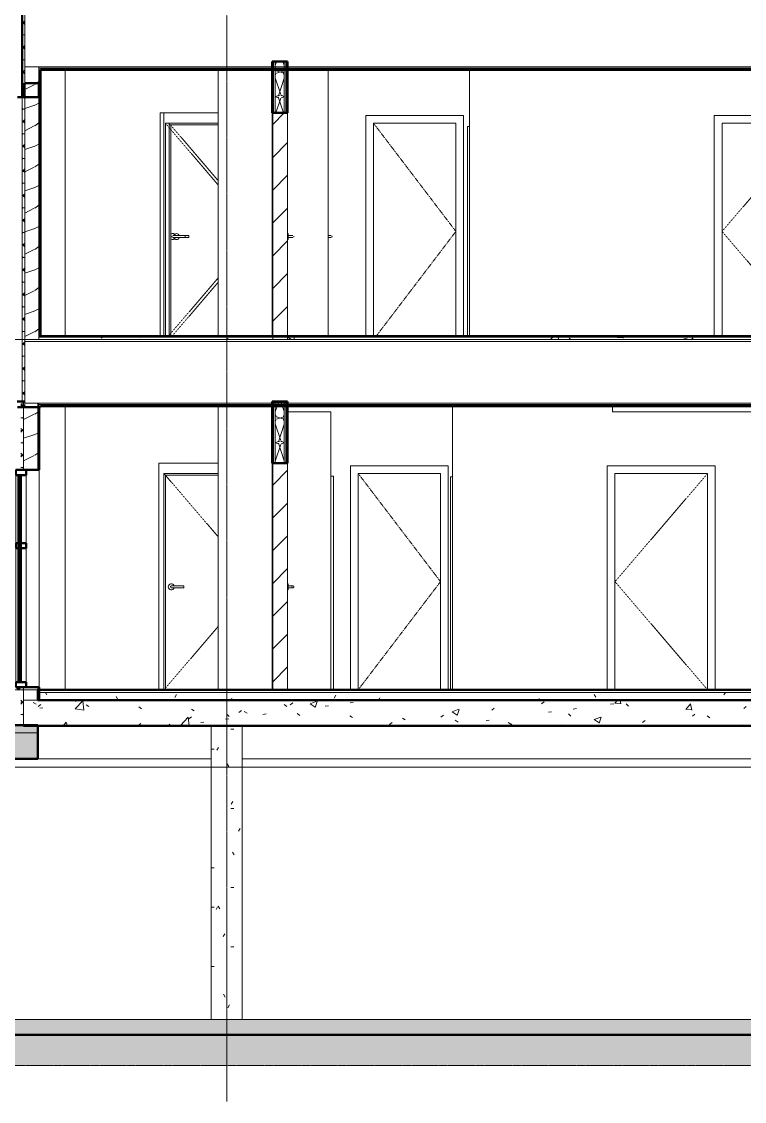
# Model space of a CAD drawing. Header units: inches. Extents: x -4169 to 1217, y -214 to 588.
# Drawn here: x 287.4 to 568.3, y -159.8 to 259.5 of the extents above; entities that cross this region are included whole.
import ezdxf

# ---------------------------------------------------------------- set-up
doc = ezdxf.new("R2010")
doc.units = ezdxf.units.IN
doc.header["$MEASUREMENT"] = 0
for name, pattern in [('Aligning Line 1_8_', [0.25, 0.125, -0.125]), ('Dash 1_16_', [0.125, 0.0625, -0.0625]), ('Grid Line 1_2_', [0.875, 0.5, -0.125, 0.125, -0.125])]:
    doc.linetypes.add(name, pattern=pattern)
for name, color, linetype, lineweight in [('0-5', 10, 'Continuous', 13), ('0-6', 90, 'Continuous', 5), ('A-DOOR-1', 7, 'Dash 1_16_', 9), ('A-DOOR-2', 7, 'Continuous', 9), ('A-DOOR-3', 31, 'Continuous', 9), ('A-DOOR-FRAM-1', 7, 'Continuous', 9), ('A-DOOR-FRAM-2', 50, 'Continuous', 20), ('A-FLOR', 192, 'Continuous', 13), ('A-FLOR-3', 192, 'Continuous', 50), ('A-FLOR-LEVL-1', 51, 'Grid Line 1_2_', 9), ('A-FLOR-MCUT', 51, 'Continuous', 13), ('A-FLOR-PATT-1', 8, 'Continuous', 9), ('A-GLAZ', 151, 'Continuous', 13), ('A-GLAZ-2', 151, 'Continuous', 50), ('A-GLAZ-CWMG', 51, 'Continuous', 9), ('A-GLAZ-CWMG-1', 51, 'Continuous', 50), ('A-WALL', 113, 'Continuous', 13), ('A-WALL-1', 10, 'Continuous', 13), ('A-WALL-2', 113, 'Continuous', 50), ('A-WALL-PATT-1', 53, 'Continuous', 9), ('A-WALL-PATT-2', 7, 'Continuous', 9), ('A-WALL-PATT-3', 111, 'Continuous', 9), ('C-BLDG-PADS-1', 55, 'Continuous', 9), ('C-BLDG-PADS-2', 10, 'Continuous', 13), ('C-TOPO', 7, 'Continuous', 9), ('C-TOPO-1', 250, 'Continuous', 50), ('G-ANNO-SYMB', 111, 'Aligning Line 1_8_', 9), ('G-ANNO-SYMB-2', 147, 'Aligning Line 1_8_', 9), ('I-WALL-1', 10, 'Continuous', 13), ('I-WALL-2', 250, 'Continuous', 50), ('S-COLS', 52, 'Continuous', 9), ('S-GRID-1', 1, 'Grid Line 1_2_', 9)]:
    doc.layers.add(name, color=color, linetype=linetype, lineweight=lineweight)
pattern_1 = [(161.57, (0.48, 0.48), (-3.83995378, -1.544e-05), [0, -27.322, 3.034, 0]), (18.43, (-0.48, 0.48), (-3.83995378, 1.544e-05), [0, -27.322, 3.034, 0]), (108.43, (0.48, 0.48), (1.919622, -9.6005246), [9.106, -21.25]), (71.57, (-0.48, 0.48), (1.919622, 9.6005246), [9.106, -21.25])]
pattern_2 = [(0, (0, 0), (30.72, 7.68), [1.267, -21.773, 1.267, -21.773, -122.88]), (0, (0, 0), (30.72, 7.68), [-46.08, 1.267, -44.813, 1.267, -21.773, -53.76]), (0, (0, 0), (30.72, 7.68), [-115.2, 1.267, -14.093, 1.267, -37.133]), (120, (11.52, 3.84), (-22.011075, 22.7643), [1.267, -21.773, 1.267, -21.773, -122.88]), (120, (11.52, 3.84), (-22.011075, 22.7643), [-46.08, 1.267, -44.813, 1.267, -21.773, -53.76]), (120, (11.52, 3.84), (-22.011075, 22.7643), [-115.2, 1.267, -14.093, 1.267, -37.133]), (240, (15.36, 19.2), (-8.708925, -30.4443), [1.267, -21.773, 1.267, -21.773, -122.88]), (240, (15.36, 19.2), (-8.708925, -30.4443), [-46.08, 1.267, -44.813, 1.267, -21.773, -53.76]), (240, (15.36, 19.2), (-8.708925, -30.4443), [-115.2, 1.267, -14.093, 1.267, -37.133])]
pattern_3 = [(45, (0, 0), (-6.36396, 6.36396), [])]
pattern_4 = [(0, (-3114.207, 0), (30.72, 7.68), [1.267, -21.773, 1.267, -21.773, -122.88]), (0, (-3114.207, 0), (30.72, 7.68), [-46.08, 1.267, -44.813, 1.267, -21.773, -53.76]), (0, (-3114.207, 0), (30.72, 7.68), [-115.2, 1.267, -14.093, 1.267, -37.133]), (120, (-3102.687, 3.84), (-22.011075, 22.7643), [1.267, -21.773, 1.267, -21.773, -122.88]), (120, (-3102.687, 3.84), (-22.011075, 22.7643), [-46.08, 1.267, -44.813, 1.267, -21.773, -53.76]), (120, (-3102.687, 3.84), (-22.011075, 22.7643), [-115.2, 1.267, -14.093, 1.267, -37.133]), (240, (-3098.847, 19.2), (-8.708925, -30.4443), [1.267, -21.773, 1.267, -21.773, -122.88]), (240, (-3098.847, 19.2), (-8.708925, -30.4443), [-46.08, 1.267, -44.813, 1.267, -21.773, -53.76]), (240, (-3098.847, 19.2), (-8.708925, -30.4443), [-115.2, 1.267, -14.093, 1.267, -37.133])]
pattern_5 = [(50, (-3114.207, 0), (27.5427, -2.40992), [2.88, -31.68]), (355, (-3114.207, 0), (-5.32784, 28.88427), [2.304, -25.344]), (100.451, (-3111.912, -0.2), (22.21532, 26.47393), [2.448, -26.924]), (46.184, (-3114.207, 7.68), (40.98187, -6.35642), [4.32, -47.52]), (96.636, (-3110.792, 7.15), (35.89075, 37.4062), [3.671, -40.386]), (351.184, (-3114.207, 7.68), (35.89097, 37.4062), [3.456, -38.016]), (21, (-3110.367, 5.76), (22.92104, -15.46073), [2.88, -31.68]), (326, (-3110.367, 5.76), (9.34353, 27.84574), [2.304, -25.344]), (71.451, (-3108.457, 4.472), (32.26477, 12.38442), [2.448, -26.924]), (37.5, (-3114.207, 0), (0.466855, 12.782707), [1.267, -23.77, 1.267, -24.461, -25.44]), (37.5, (-3114.207, 0), (0.466855, 12.782707), [-50.765, 1.267, -24.173]), (7.5, (-3114.207, 0), (10.10159, 15.14509), [1.267, -13.402, 1.267, -23.194, -9.696]), (7.5, (-3114.207, 0), (10.10159, 15.14509), [-39.13, 1.267, -8.429]), (327.5, (-3122.77, 0), (20.49916, -0.86578), [1.267, -8.333, 1.267, -28.685, -39.744]), (327.5, (-3122.77, 0), (20.49916, -0.86578), [-39.552, 1.267, -38.477]), (317.5, (-3126.61, 0), (22.39478, 3.84429), [1.267, -11.213, 1.267, -18.624, -28.224]), (317.5, (-3126.61, 0), (22.39478, 3.84429), [-32.371, 1.267, -26.957])]
pattern_6 = [(0, (-3114.207, 0), (0, 4.798), []), (315, (-3114.207, 0), (4.7984266, 0), [6.786, -6.786]), (45, (-3114.207, 0), (4.7984266, 0), [6.786, -6.786])]
pattern_7 = [(216.87, (-3107.81, 15.994), (47.980943, 31.9870857), [7.997, -71.971]), (206.565, (-3098.213, 11.196), (-15.993714, -15.994133), [17.881, -17.881]), (198.435, (-3098.213, 3.199), (-31.9867405, -15.99388), [10.115, -40.461])]

# ---------------------------------------------------------------- blocks, each defined once
blk = doc.blocks.new('CTR - 2nd Phase_rvt-2-BUILDING ELEVATION - COURTYARD - LOOKING WEST')
at = {"layer": 'A-FLOR-LEVL-1'}
for p, q in [((1814.21, 136), (4168.71, 136)), ((1814.21, 0), (4168.71, 0)), ((1814.21, -30), (4168.71, -30)), ((1814.21, -128), (4168.71, -128))]:
    blk.add_line(p, q, dxfattribs=at)
blk = doc.blocks.new('Single-Flush - 32_ x 84_-1372863-BUILDING ELEVATION - COURTYARD - LOOKING WEST')
at = {"layer": 'A-DOOR-1'}
for p in [(3532.4, 84), (3532.4, 0)]:
    blk.add_line(p, (3564.4, 42), dxfattribs=at)
at = {"layer": 'A-DOOR-FRAM-1'}
for p, q in [((3529.4, 87), (3529.4, 0)), ((3567.4, 87), (3529.4, 87)), ((3532.4, 0), (3532.4, 84)), ((3532.4, 84), (3564.4, 84)), ((3564.4, 84), (3564.4, 0)), ((3567.4, 0), (3567.4, 87))]:
    blk.add_line(p, q, dxfattribs=at)
blk = doc.blocks.new('FOLDING_SLIDING CLOSET - 48_ x 80_-1372832-BUILDING ELEVATION - COURTYARD - LOOKING WEST')
at = {"layer": 'A-DOOR-2'}
for p, q in [((3568.24, 82.75), (3568.99, 82.75)), ((3568.24, 0), (3568.24, 82.75))]:
    blk.add_line(p, q, dxfattribs=at)
blk = doc.blocks.new('Single-Flush - 30_ x 80_-1421383-BUILDING ELEVATION - COURTYARD - LOOKING WEST')
at = {"layer": 'A-DOOR-FRAM-1'}
for p, q in [((3521.77, 83), (3522.77, 83)), ((3522.77, 83), (3522.77, 0))]:
    blk.add_line(p, q, dxfattribs=at)
blk = doc.blocks.new('Single-Flush - 36_ x 84_-1372824-BUILDING ELEVATION - COURTYARD - LOOKING WEST')
at = {"layer": 'A-DOOR-1'}
for p in [(3709.8, 352), (3709.8, 268)]:
    blk.add_line(p, (3673.8, 310), dxfattribs=at)
at = {"layer": 'A-DOOR-FRAM-1'}
for p, q in [((3670.8, 355), (3670.8, 268)), ((3712.8, 355), (3670.8, 355)), ((3712.8, 268), (3712.8, 355)), ((3673.8, 268), (3673.8, 352)), ((3673.8, 352), (3709.8, 352)), ((3709.8, 352), (3709.8, 268))]:
    blk.add_line(p, q, dxfattribs=at)
blk = doc.blocks.new('Door-Passage-Single-Flush - 36_ x 80_-1699788-BUILDING ELEVATION - COURTYARD - LOOKING WEST')
at = {"layer": 'A-DOOR-2'}
for p, q in [((3521.24, 308.39), (3520.75, 308.39)), ((3520.75, 307.61), (3521.24, 307.61))]:
    blk.add_line(p, q, dxfattribs=at)
at = {"layer": 'A-DOOR-2', "flags": 128}
for points in [[(3521.84, 308.39), (3521.83, 308.39), (3521.83, 308.39), (3521.83, 308.39), (3521.83, 308.39), (3521.82, 308.39), (3521.82, 308.39), (3521.81, 308.39), (3521.81, 308.39), (3521.8, 308.39), (3521.79, 308.39), (3521.78, 308.39), (3521.77, 308.39), (3521.76, 308.39), (3521.75, 308.39), (3521.73, 308.39), (3521.72, 308.39), (3521.7, 308.39), (3521.69, 308.39), (3521.67, 308.39), (3521.66, 308.39), (3521.64, 308.39), (3521.62, 308.39), (3521.6, 308.39), (3521.58, 308.39), (3521.56, 308.39), (3521.54, 308.39), (3521.52, 308.39), (3521.5, 308.39), (3521.48, 308.39), (3521.46, 308.39), (3521.44, 308.39), (3521.41, 308.39), (3521.39, 308.39), (3521.37, 308.39), (3521.35, 308.39), (3521.32, 308.39), (3521.3, 308.39), (3521.27, 308.39), (3521.25, 308.39), (3521.24, 308.39)], [(3521.24, 307.61), (3521.27, 307.61), (3521.29, 307.61), (3521.32, 307.61), (3521.34, 307.61), (3521.36, 307.61), (3521.39, 307.61), (3521.41, 307.61), (3521.43, 307.61), (3521.45, 307.61), (3521.47, 307.61), (3521.5, 307.61), (3521.52, 307.61), (3521.54, 307.61), (3521.56, 307.61), (3521.58, 307.61), (3521.6, 307.61), (3521.62, 307.61), (3521.63, 307.61), (3521.65, 307.61), (3521.67, 307.61), (3521.68, 307.61), (3521.7, 307.61), (3521.71, 307.61), (3521.73, 307.61), (3521.74, 307.61), (3521.75, 307.61), (3521.77, 307.61), (3521.78, 307.61), (3521.79, 307.61), (3521.8, 307.61), (3521.8, 307.61), (3521.81, 307.61), (3521.82, 307.61), (3521.82, 307.61), (3521.83, 307.61), (3521.83, 307.61), (3521.83, 307.61), (3521.83, 307.61), (3521.84, 307.61)]]:
    blk.add_lwpolyline(points, dxfattribs=at)
at = {"layer": 'A-DOOR-2'}
for start, end in [(90, 97.2275), (262.7725, 270), (0, 30), (330, 0)]:
    blk.add_arc((3521.84, 308), 0.394, start, end, dxfattribs=at)
blk = doc.blocks.new('Single-Flush - 32_ x 84_-V56-BUILDING ELEVATION - COURTYARD - LOOKING WEST')
at = {"layer": 'A-DOOR-1'}
for p in [(3538.37, 220), (3539.42, 137.37)]:
    blk.add_line(p, (3570.37, 178), dxfattribs=at)
at = {"layer": 'A-DOOR-FRAM-1'}
for p, q in [((3535.37, 223), (3535.37, 137.37)), ((3573.37, 223), (3535.37, 223)), ((3573.37, 137.37), (3573.37, 223)), ((3538.37, 137.37), (3538.37, 220)), ((3538.37, 220), (3570.37, 220)), ((3570.37, 220), (3570.37, 137.37))]:
    blk.add_line(p, q, dxfattribs=at)
blk = doc.blocks.new('Single-Flush - 36_ x 84_-V57-BUILDING ELEVATION - COURTYARD - LOOKING WEST')
at = {"layer": 'A-DOOR-1'}
for p in [(3709.8, 220), (3708.62, 137.37)]:
    blk.add_line(p, (3673.8, 178), dxfattribs=at)
at = {"layer": 'A-DOOR-FRAM-1'}
for p, q in [((3670.8, 223), (3670.8, 137.37)), ((3712.8, 223), (3670.8, 223)), ((3712.8, 137.37), (3712.8, 223)), ((3673.8, 137.37), (3673.8, 220)), ((3673.8, 220), (3709.8, 220)), ((3709.8, 220), (3709.8, 137.37))]:
    blk.add_line(p, q, dxfattribs=at)
blk = doc.blocks.new('FOLDING_SLIDING CLOSET - 48_ x 80_-V58-BUILDING ELEVATION - COURTYARD - LOOKING WEST')
at = {"layer": 'A-DOOR-2'}
for p, q in [((3574.92, 218.75), (3575.67, 218.75)), ((3574.92, 137.37), (3574.92, 218.75))]:
    blk.add_line(p, q, dxfattribs=at)
blk = doc.blocks.new('CTR - 1st Phase - Unit Layouts_rvt-2-BUILDING ELEVATION - COURTYARD - LOOKING WEST')
at = {"layer": 'A-WALL-1'}
for p, q in [((3520.75, 376), (3504.92, 376)), ((3575.67, 376), (3520.75, 376)), ((3520.75, 268), (3520.75, 376)), ((3575.67, 268), (3575.67, 376)), ((3575.67, 376), (3580.42, 376)), ((3756.47, 376), (3580.42, 376)), ((3520.75, 137.37), (3520.75, 240.75)), ((3575.67, 137.37), (3575.67, 240.75)), ((3852.47, 149), (3852.47, 229.75)), ((3568.99, 0), (3568.99, 110.12)), ((3631.24, 110.12), (3631.24, 108)), ((3521.77, 108), (3504.92, 108)), ((3521.77, 0), (3521.77, 108)), ((3822.2, 108), (3631.24, 108))]:
    blk.add_line(p, q, dxfattribs=at)
at = {"layer": '0-5'}
for name, p in [('Single-Flush - 32_ x 84_-1372863-BUILDING ELEVATION - COURTYARD - LOOKING WEST', (5.97, 268)), ('Single-Flush - 36_ x 84_-1372824-BUILDING ELEVATION - COURTYARD - LOOKING WEST', (0, 0)), ('FOLDING_SLIDING CLOSET - 48_ x 80_-1372832-BUILDING ELEVATION - COURTYARD - LOOKING WEST', (6.68, 268)), ('Door-Passage-Single-Flush - 36_ x 80_-1699788-BUILDING ELEVATION - COURTYARD - LOOKING WEST', (0, 0)), ('Single-Flush - 32_ x 84_-V56-BUILDING ELEVATION - COURTYARD - LOOKING WEST', (0, 0)), ('Single-Flush - 36_ x 84_-V57-BUILDING ELEVATION - COURTYARD - LOOKING WEST', (0, 0)), ('FOLDING_SLIDING CLOSET - 48_ x 80_-V58-BUILDING ELEVATION - COURTYARD - LOOKING WEST', (0, 0)), ('Door-Passage-Single-Flush - 36_ x 80_-1699788-BUILDING ELEVATION - COURTYARD - LOOKING WEST', (0, -132)), ('Single-Flush - 32_ x 84_-1372863-BUILDING ELEVATION - COURTYARD - LOOKING WEST', (0, 0)), ('Single-Flush - 36_ x 84_-1372824-BUILDING ELEVATION - COURTYARD - LOOKING WEST', (-41.61, -268)), ('Single-Flush - 30_ x 80_-1421383-BUILDING ELEVATION - COURTYARD - LOOKING WEST', (0, 0)), ('FOLDING_SLIDING CLOSET - 48_ x 80_-1372832-BUILDING ELEVATION - COURTYARD - LOOKING WEST', (0, 0))]:
    blk.add_blockref(name, p, dxfattribs=at)
blk = doc.blocks.new('CTR  - Topography_rvt-2-BUILDING ELEVATION - COURTYARD - LOOKING WEST')
at = {"layer": 'C-BLDG-PADS-1'}
h = blk.add_hatch(dxfattribs=at)
h.set_pattern_fill('FP_44', color=256, style=0, pattern_type=2)
h.set_pattern_definition([(50, (0, 0), (27.5427, -2.40992), [2.88, -31.68]), (355, (0, 0), (-5.32784, 28.88427), [2.304, -25.344]), (100.451, (2.295, -0.2), (22.21532, 26.47393), [2.448, -26.924]), (46.184, (0, 7.68), (40.98187, -6.35642), [4.32, -47.52]), (96.636, (3.415, 7.15), (35.89075, 37.4062), [3.671, -40.386]), (351.184, (0, 7.68), (35.89097, 37.4062), [3.456, -38.016]), (21, (3.84, 5.76), (22.92104, -15.46073), [2.88, -31.68]), (326, (3.84, 5.76), (9.34353, 27.84574), [2.304, -25.344]), (71.451, (5.75, 4.472), (32.26477, 12.38442), [2.448, -26.924]), (37.5, (0, 0), (0.466855, 12.782707), [1.267, -23.77, 1.267, -24.461, -25.44]), (37.5, (0, 0), (0.466855, 12.782707), [-50.765, 1.267, -24.173]), (7.5, (0, 0), (10.10159, 15.14509), [1.267, -13.402, 1.267, -23.194, -9.696]), (7.5, (0, 0), (10.10159, 15.14509), [-39.13, 1.267, -8.429]), (327.5, (-8.563, 0), (20.49916, -0.86578), [1.267, -8.333, 1.267, -28.685, -39.744]), (327.5, (-8.563, 0), (20.49916, -0.86578), [-39.552, 1.267, -38.477]), (317.5, (-12.403, 0), (22.39478, 3.84429), [1.267, -11.213, 1.267, -18.624, -28.224]), (317.5, (-12.403, 0), (22.39478, 3.84429), [-32.371, 1.267, -26.957])])
h.paths.add_polyline_path([(2856.41, -134), (3824.32, -134), (3824.32, -128), (1938.32, -128), (1938.32, -134), (2721.34, -134)], flags=0)
at = {"layer": 'C-TOPO'}
h = blk.add_hatch(dxfattribs=at)
h.set_pattern_fill('FP_25', color=256, style=0, pattern_type=2)
h.set_pattern_definition([(0, (0, 0), (24, 24), [24, -24]), (0, (0, 9), (24, 24), [24, -24]), (0, (0, 18), (24, 24), [24, -24]), (90, (3, 21), (-24, 24), [24, -24]), (90, (12, 21), (-24, 24), [24, -24]), (90, (21, 21), (-24, 24), [24, -24])])
h.paths.add_polyline_path([(3812.32, -145.87), (3812.32, -134.01), (1938.32, -134.01), (1938.32, -145.87), (3801.89, -145.87)], flags=0)
at = {"layer": 'A-FLOR-LEVL-1'}
for p, q in [((1814.21, 0), (4168.71, 0)), ((1814.21, -128), (4168.71, -128))]:
    blk.add_line(p, q, dxfattribs=at)
at = {"layer": 'C-BLDG-PADS-2'}
for p, q in [((3824.32, -128), (1938.32, -128)), ((1938.32, -134), (3824.32, -134))]:
    blk.add_line(p, q, dxfattribs=at)
at = {"layer": 'C-TOPO'}
blk.add_line((2866.91, -134.01), (3812.32, -134.01), dxfattribs=at)
at = {"layer": 'C-TOPO-1'}
blk.add_line((3812.32, -134.01), (2866.91, -134.01), dxfattribs=at)
at = {"layer": 'G-ANNO-SYMB-2'}
blk.add_line((1910.93, 0), (4072.03, 0), dxfattribs=at)
blk = doc.blocks.new('HOLLOW METAL - UNIT DOOR-1759293-BUILDING ELEVATION - COURTYARD - LOOKING WEST')
at = {"layer": 'A-DOOR-1'}
for p, q in [((3456.92, 84), (3477.97, 59.44)), ((3477.97, 24.56), (3456.92, 0))]:
    blk.add_line(p, q, dxfattribs=at)
at = {"layer": 'A-DOOR-2'}
for p, q in [((3464.6, 40.39), (3460.47, 40.39)), ((3460.47, 39.61), (3464.6, 39.61)), ((3464.6, 40.39), (3464.6, 40)), ((3464.6, 40), (3464.6, 39.61))]:
    blk.add_line(p, q, dxfattribs=at)
at = {"layer": 'A-DOOR-2', "flags": 128}
for points in [[(3460.47, 40.39), (3460.44, 40.39), (3460.42, 40.39), (3460.4, 40.39), (3460.37, 40.39), (3460.35, 40.39), (3460.33, 40.39), (3460.3, 40.39), (3460.28, 40.39), (3460.26, 40.39), (3460.24, 40.39), (3460.22, 40.39), (3460.19, 40.39), (3460.17, 40.39), (3460.15, 40.39), (3460.13, 40.39), (3460.11, 40.39), (3460.1, 40.39), (3460.08, 40.39), (3460.06, 40.39), (3460.04, 40.39), (3460.03, 40.39), (3460.01, 40.39), (3460, 40.39), (3459.98, 40.39), (3459.97, 40.39), (3459.96, 40.39), (3459.95, 40.39), (3459.94, 40.39), (3459.93, 40.39), (3459.92, 40.39), (3459.91, 40.39), (3459.9, 40.39), (3459.9, 40.39), (3459.89, 40.39), (3459.89, 40.39), (3459.88, 40.39), (3459.88, 40.39), (3459.88, 40.39), (3459.88, 40.39)], [(3459.88, 39.61), (3459.88, 39.61), (3459.88, 39.61), (3459.88, 39.61), (3459.88, 39.61), (3459.89, 39.61), (3459.89, 39.61), (3459.9, 39.61), (3459.91, 39.61), (3459.91, 39.61), (3459.92, 39.61), (3459.93, 39.61), (3459.94, 39.61), (3459.95, 39.61), (3459.97, 39.61), (3459.98, 39.61), (3459.99, 39.61), (3460.01, 39.61), (3460.02, 39.61), (3460.04, 39.61), (3460.06, 39.61), (3460.07, 39.61), (3460.09, 39.61), (3460.11, 39.61), (3460.13, 39.61), (3460.15, 39.61), (3460.17, 39.61), (3460.19, 39.61), (3460.21, 39.61), (3460.23, 39.61), (3460.25, 39.61), (3460.28, 39.61), (3460.3, 39.61), (3460.32, 39.61), (3460.34, 39.61), (3460.37, 39.61), (3460.39, 39.61), (3460.41, 39.61), (3460.44, 39.61), (3460.46, 39.61), (3460.47, 39.61)]]:
    blk.add_lwpolyline(points, dxfattribs=at)
at = {"layer": 'A-DOOR-2'}
for centre, radius, start, end in [((3459.78, 40), 1.18, 19.6343, 180), ((3459.78, 40), 1.18, 180, 340.4367), ((3459.88, 40), 0.394, 150, 180), ((3459.88, 40), 0.394, 180, 210), ((3459.88, 40), 0.394, 90, 105), ((3459.88, 40), 0.394, 255, 270)]:
    blk.add_arc(centre, radius, start, end, dxfattribs=at)
at = {"layer": 'A-DOOR-FRAM-1'}
for p, q in [((3477.97, 88), (3454.92, 88)), ((3454.92, 88), (3454.92, 0)), ((3456.92, 84), (3477.97, 84)), ((3456.92, 0), (3456.92, 84)), ((3457.55, 83.38), (3477.97, 83.38)), ((3457.55, 0), (3457.55, 83.38))]:
    blk.add_line(p, q, dxfattribs=at)
blk = doc.blocks.new('HOLLOW METAL - UNIT DOOR-V62-BUILDING ELEVATION - COURTYARD - LOOKING WEST')
at = {"layer": 'A-DOOR-1'}
for p, q in [((3457.47, 220), (3477.97, 196.08)), ((3477.97, 159.92), (3458.65, 137.37))]:
    blk.add_line(p, q, dxfattribs=at)
at = {"layer": 'A-DOOR-2'}
for p, q in [((3465.15, 176.39), (3461.02, 176.39)), ((3465.15, 176.39), (3465.15, 176)), ((3461.02, 175.61), (3465.15, 175.61)), ((3465.15, 176), (3465.15, 175.61))]:
    blk.add_line(p, q, dxfattribs=at)
at = {"layer": 'A-DOOR-2', "flags": 128}
for points in [[(3461.02, 176.39), (3460.99, 176.39), (3460.97, 176.39), (3460.95, 176.39), (3460.92, 176.39), (3460.9, 176.39), (3460.88, 176.39), (3460.85, 176.39), (3460.83, 176.39), (3460.81, 176.39), (3460.79, 176.39), (3460.77, 176.39), (3460.74, 176.39), (3460.72, 176.39), (3460.7, 176.39), (3460.68, 176.39), (3460.66, 176.39), (3460.65, 176.39), (3460.63, 176.39), (3460.61, 176.39), (3460.59, 176.39), (3460.58, 176.39), (3460.56, 176.39), (3460.55, 176.39), (3460.53, 176.39), (3460.52, 176.39), (3460.51, 176.39), (3460.5, 176.39), (3460.49, 176.39), (3460.48, 176.39), (3460.47, 176.39), (3460.46, 176.39), (3460.45, 176.39), (3460.45, 176.39), (3460.44, 176.39), (3460.44, 176.39), (3460.43, 176.39), (3460.43, 176.39), (3460.43, 176.39), (3460.43, 176.39)], [(3460.43, 175.61), (3460.43, 175.61), (3460.43, 175.61), (3460.43, 175.61), (3460.43, 175.61), (3460.44, 175.61), (3460.44, 175.61), (3460.45, 175.61), (3460.46, 175.61), (3460.46, 175.61), (3460.47, 175.61), (3460.48, 175.61), (3460.49, 175.61), (3460.5, 175.61), (3460.52, 175.61), (3460.53, 175.61), (3460.54, 175.61), (3460.56, 175.61), (3460.57, 175.61), (3460.59, 175.61), (3460.61, 175.61), (3460.62, 175.61), (3460.64, 175.61), (3460.66, 175.61), (3460.68, 175.61), (3460.7, 175.61), (3460.72, 175.61), (3460.74, 175.61), (3460.76, 175.61), (3460.78, 175.61), (3460.8, 175.61), (3460.83, 175.61), (3460.85, 175.61), (3460.87, 175.61), (3460.89, 175.61), (3460.92, 175.61), (3460.94, 175.61), (3460.96, 175.61), (3460.99, 175.61), (3461.01, 175.61), (3461.02, 175.61)]]:
    blk.add_lwpolyline(points, dxfattribs=at)
at = {"layer": 'A-DOOR-2'}
for centre, radius, start, end in [((3460.33, 176), 1.18, 19.6343, 131.5988), ((3460.43, 176), 0.394, 150, 180), ((3460.43, 176), 0.394, 90, 105), ((3460.33, 176), 1.18, 228.4012, 340.4367), ((3460.43, 176), 0.394, 180, 210), ((3460.43, 176), 0.394, 255, 270)]:
    blk.add_arc(centre, radius, start, end, dxfattribs=at)
at = {"layer": 'A-DOOR-FRAM-1'}
for p, q in [((3477.97, 224), (3455.47, 224)), ((3455.47, 224), (3455.47, 137.37)), ((3457.47, 220), (3477.97, 220)), ((3457.47, 137.37), (3457.47, 220)), ((3458.92, 219.38), (3477.97, 219.38))]:
    blk.add_line(p, q, dxfattribs=at)
blk = doc.blocks.new('HOLLOW METAL - UNIT DOOR-1960771-BUILDING ELEVATION - COURTYARD - LOOKING WEST')
at = {"layer": 'A-DOOR-3'}
h = blk.add_hatch(dxfattribs=at)
h.set_pattern_fill('FP_21', color=256, style=0, pattern_type=2)
h.set_pattern_definition(pattern_3)
h.paths.add_polyline_path([(3504.92, 136), (3504.92, 224), (3499.17, 224), (3499.17, 136)], flags=0)
at = {"layer": 'A-DOOR-2'}
for p, q in [((3505.24, 177.18), (3504.92, 177.18)), ((3505.24, 177.18), (3505.24, 176)), ((3506.42, 176.39), (3505.24, 176.39)), ((3504.92, 174.82), (3505.24, 174.82)), ((3505.24, 176), (3505.24, 174.82)), ((3505.24, 175.61), (3506.42, 175.61))]:
    blk.add_line(p, q, dxfattribs=at)
at = {"layer": 'A-DOOR-2', "flags": 128}
for points in [[(3507.01, 176.39), (3507.01, 176.39), (3507.01, 176.39), (3507.01, 176.39), (3507, 176.39), (3507, 176.39), (3506.99, 176.39), (3506.99, 176.39), (3506.98, 176.39), (3506.97, 176.39), (3506.96, 176.39), (3506.95, 176.39), (3506.94, 176.39), (3506.93, 176.39), (3506.92, 176.39), (3506.91, 176.39), (3506.89, 176.39), (3506.88, 176.39), (3506.86, 176.39), (3506.85, 176.39), (3506.83, 176.39), (3506.81, 176.39), (3506.8, 176.39), (3506.78, 176.39), (3506.76, 176.39), (3506.74, 176.39), (3506.72, 176.39), (3506.7, 176.39), (3506.68, 176.39), (3506.66, 176.39), (3506.63, 176.39), (3506.61, 176.39), (3506.59, 176.39), (3506.57, 176.39), (3506.54, 176.39), (3506.52, 176.39), (3506.5, 176.39), (3506.47, 176.39), (3506.45, 176.39), (3506.43, 176.39), (3506.42, 176.39)], [(3506.42, 175.61), (3506.44, 175.61), (3506.47, 175.61), (3506.49, 175.61), (3506.51, 175.61), (3506.54, 175.61), (3506.56, 175.61), (3506.58, 175.61), (3506.61, 175.61), (3506.63, 175.61), (3506.65, 175.61), (3506.67, 175.61), (3506.69, 175.61), (3506.71, 175.61), (3506.73, 175.61), (3506.75, 175.61), (3506.77, 175.61), (3506.79, 175.61), (3506.81, 175.61), (3506.83, 175.61), (3506.84, 175.61), (3506.86, 175.61), (3506.87, 175.61), (3506.89, 175.61), (3506.9, 175.61), (3506.92, 175.61), (3506.93, 175.61), (3506.94, 175.61), (3506.95, 175.61), (3506.96, 175.61), (3506.97, 175.61), (3506.98, 175.61), (3506.99, 175.61), (3506.99, 175.61), (3507, 175.61), (3507, 175.61), (3507.01, 175.61), (3507.01, 175.61), (3507.01, 175.61), (3507.01, 175.61)]]:
    blk.add_lwpolyline(points, dxfattribs=at)
at = {"layer": 'A-DOOR-2'}
for start, end in [(90, 97.2275), (0, 30), (262.7725, 270), (330, 0)]:
    blk.add_arc((3507.01, 176), 0.394, start, end, dxfattribs=at)
at = {"layer": 'A-DOOR-FRAM-2'}
for p, q in [((3504.92, 224), (3499.17, 224)), ((3499.17, 224), (3499.17, 136)), ((3504.92, 136), (3504.92, 224)), ((3499.17, 136), (3504.92, 136))]:
    blk.add_line(p, q, dxfattribs=at)
blk = doc.blocks.new('HOLLOW METAL - UNIT DOOR-1956233-BUILDING ELEVATION - COURTYARD - LOOKING WEST')
at = {"layer": 'A-DOOR-3'}
h = blk.add_hatch(dxfattribs=at)
h.set_pattern_fill('FP_22', color=256, style=0, pattern_type=2)
h.set_pattern_definition(pattern_3)
h.paths.add_polyline_path([(3504.92, 0), (3504.92, 88), (3499.17, 88), (3499.17, 0)], flags=0)
at = {"layer": 'A-DOOR-2'}
for p, q in [((3505.24, 41.18), (3504.92, 41.18)), ((3504.92, 38.82), (3505.24, 38.82)), ((3505.24, 41.18), (3505.24, 40)), ((3506.42, 40.39), (3505.24, 40.39)), ((3505.24, 40), (3505.24, 38.82)), ((3505.24, 39.61), (3506.42, 39.61))]:
    blk.add_line(p, q, dxfattribs=at)
at = {"layer": 'A-DOOR-2', "flags": 128}
for points in [[(3506.42, 40.39), (3506.44, 40.39), (3506.47, 40.39), (3506.49, 40.39), (3506.51, 40.39), (3506.54, 40.39), (3506.56, 40.39), (3506.58, 40.39), (3506.61, 40.39), (3506.63, 40.39), (3506.65, 40.39), (3506.67, 40.39), (3506.69, 40.39), (3506.71, 40.39), (3506.73, 40.39), (3506.75, 40.39), (3506.77, 40.39), (3506.79, 40.39), (3506.81, 40.39), (3506.83, 40.39), (3506.84, 40.39), (3506.86, 40.39), (3506.87, 40.39), (3506.89, 40.39), (3506.9, 40.39)], [(3506.92, 39.61), (3506.91, 39.61), (3506.89, 39.61), (3506.88, 39.61), (3506.86, 39.61), (3506.85, 39.61), (3506.83, 39.61), (3506.81, 39.61), (3506.8, 39.61), (3506.78, 39.61), (3506.76, 39.61), (3506.74, 39.61), (3506.72, 39.61), (3506.7, 39.61), (3506.68, 39.61), (3506.66, 39.61), (3506.63, 39.61), (3506.61, 39.61), (3506.59, 39.61), (3506.57, 39.61), (3506.54, 39.61), (3506.52, 39.61), (3506.5, 39.61), (3506.47, 39.61), (3506.45, 39.61), (3506.43, 39.61), (3506.42, 39.61)], [(3507.06, 40.39), (3507.07, 40.39), (3507.09, 40.39), (3507.1, 40.38), (3507.12, 40.38), (3507.13, 40.37), (3507.15, 40.37), (3507.16, 40.36)], [(3507.25, 39.69), (3507.24, 39.68), (3507.22, 39.67), (3507.21, 39.66), (3507.2, 39.65), (3507.18, 39.65), (3507.17, 39.64), (3507.15, 39.63)], [(3507.32, 40.24), (3507.33, 40.23), (3507.34, 40.21), (3507.35, 40.2), (3507.36, 40.19), (3507.36, 40.17), (3507.37, 40.16), (3507.38, 40.14)], [(3507.37, 39.85), (3507.37, 39.83), (3507.36, 39.82), (3507.35, 39.8), (3507.34, 39.79), (3507.34, 39.78), (3507.33, 39.76), (3507.32, 39.75)], [(3507.39, 40.1), (3507.4, 40.08), (3507.4, 40.07), (3507.4, 40.05), (3507.4, 40.04), (3507.4, 40.02), (3507.4, 40), (3507.4, 40)], [(3507.4, 40), (3507.4, 39.98), (3507.4, 39.97), (3507.4, 39.95), (3507.4, 39.94), (3507.4, 39.92), (3507.39, 39.91)]]:
    blk.add_lwpolyline(points, dxfattribs=at)
at = {"layer": 'A-DOOR-2'}
for start, end in [(0, 180), (180, 0)]:
    blk.add_arc((3507.01, 40), 0.394, start, end, dxfattribs=at)
at = {"layer": 'A-DOOR-FRAM-2'}
for p, q in [((3504.92, 88), (3499.17, 88)), ((3499.17, 88), (3499.17, 0)), ((3504.92, 0), (3504.92, 88)), ((3499.17, 0), (3504.92, 0))]:
    blk.add_line(p, q, dxfattribs=at)
blk = doc.blocks.new('HOLLOW METAL - UNIT DOOR-V65-BUILDING ELEVATION - COURTYARD - LOOKING WEST')
at = {"layer": 'A-DOOR-1'}
for p, q in [((3458.92, 220), (3477.97, 197.77)), ((3477.97, 158.23), (3460.1, 137.37))]:
    blk.add_line(p, q, dxfattribs=at)
at = {"layer": 'A-DOOR-2'}
for p, q in [((3466.6, 176.39), (3462.47, 176.39)), ((3466.6, 176.39), (3466.6, 176)), ((3462.47, 175.61), (3466.6, 175.61)), ((3466.6, 176), (3466.6, 175.61))]:
    blk.add_line(p, q, dxfattribs=at)
at = {"layer": 'A-DOOR-2', "flags": 128}
for points in [[(3462.47, 176.39), (3462.44, 176.39), (3462.42, 176.39), (3462.4, 176.39), (3462.37, 176.39), (3462.35, 176.39), (3462.33, 176.39), (3462.3, 176.39), (3462.28, 176.39), (3462.26, 176.39), (3462.24, 176.39), (3462.22, 176.39), (3462.19, 176.39), (3462.17, 176.39), (3462.15, 176.39), (3462.13, 176.39), (3462.11, 176.39), (3462.1, 176.39), (3462.08, 176.39), (3462.06, 176.39), (3462.04, 176.39), (3462.03, 176.39), (3462.01, 176.39), (3462, 176.39), (3461.98, 176.39), (3461.97, 176.39), (3461.96, 176.39), (3461.95, 176.39), (3461.94, 176.39), (3461.93, 176.39), (3461.92, 176.39), (3461.91, 176.39), (3461.9, 176.39), (3461.9, 176.39), (3461.89, 176.39), (3461.89, 176.39), (3461.88, 176.39), (3461.88, 176.39), (3461.88, 176.39), (3461.88, 176.39)], [(3461.88, 175.61), (3461.88, 175.61), (3461.88, 175.61), (3461.88, 175.61), (3461.89, 175.61), (3461.89, 175.61), (3461.9, 175.61), (3461.91, 175.61), (3461.91, 175.61), (3461.92, 175.61), (3461.93, 175.61), (3461.94, 175.61), (3461.95, 175.61), (3461.97, 175.61), (3461.98, 175.61), (3461.99, 175.61), (3462.01, 175.61), (3462.02, 175.61), (3462.04, 175.61), (3462.06, 175.61), (3462.07, 175.61), (3462.09, 175.61), (3462.11, 175.61)], [(3462.11, 175.61), (3462.13, 175.61), (3462.15, 175.61), (3462.17, 175.61), (3462.19, 175.61), (3462.21, 175.61), (3462.23, 175.61), (3462.25, 175.61), (3462.28, 175.61), (3462.3, 175.61), (3462.32, 175.61), (3462.34, 175.61), (3462.37, 175.61), (3462.39, 175.61), (3462.41, 175.61), (3462.44, 175.61), (3462.46, 175.61), (3462.47, 175.61)]]:
    blk.add_lwpolyline(points, dxfattribs=at)
at = {"layer": 'A-DOOR-2'}
for start, end in [(19.6343, 161.2806), (198.7194, 340.4367)]:
    blk.add_arc((3461.78, 176), 1.18, start, end, dxfattribs=at)
at = {"layer": 'A-DOOR-FRAM-1'}
for p, q in [((3477.97, 224), (3456.92, 224)), ((3456.92, 224), (3456.92, 137.37)), ((3458.92, 220), (3477.97, 220)), ((3458.92, 137.37), (3458.92, 220)), ((3459.55, 219.38), (3477.97, 219.38)), ((3459.55, 137.37), (3459.55, 219.38))]:
    blk.add_line(p, q, dxfattribs=at)
blk = doc.blocks.new('CTR - 1st Phase - Common Walls_rvt-2-BUILDING ELEVATION - COURTYARD - LOOKING WEST')
at = {"layer": 'A-WALL-PATT-1'}
h = blk.add_hatch(dxfattribs=at)
h.set_pattern_fill('FP_20', color=256, style=0, pattern_type=2)
h.set_pattern_definition(pattern_1)
h.paths.add_polyline_path([(3503.67, 224), (3503.67, 244), (3500.17, 244), (3500.17, 224)], flags=0)
h = blk.add_hatch(dxfattribs=at)
h.set_pattern_fill('FP_20', color=256, style=0, pattern_type=2)
h.set_pattern_definition(pattern_1)
h.paths.add_polyline_path([(3503.67, 88), (3503.67, 112), (3500.17, 112), (3500.17, 88)], flags=0)
at = {"layer": 'A-WALL-PATT-2'}
h = blk.add_hatch(dxfattribs=at)
h.set_pattern_fill('FP_43', color=256, style=0, pattern_type=2)
h.set_pattern_definition(pattern_2)
h.paths.add_polyline_path([(3498.92, 224), (3499.55, 224), (3499.55, 244), (3498.92, 244), (3498.92, 232.61)], flags=0)
h = blk.add_hatch(dxfattribs=at)
h.set_pattern_fill('FP_43', color=256, style=0, pattern_type=2)
h.set_pattern_definition(pattern_2)
h.paths.add_polyline_path([(3500.17, 224), (3500.17, 244), (3499.55, 244), (3499.55, 224)], flags=0)
at = {"layer": 'A-FLOR-LEVL-1'}
for p, q in [((1814.21, 136), (4168.71, 136)), ((1814.21, 0), (4168.71, 0)), ((1814.21, -30), (4168.71, -30)), ((1814.21, -128), (4168.71, -128))]:
    blk.add_line(p, q, dxfattribs=at)
at = {"layer": 'A-WALL-1'}
for p, q in [((3499.55, 224), (3499.55, 244)), ((3500.17, 224), (3500.17, 244)), ((3503.67, 224), (3503.67, 244)), ((3504.3, 224), (3504.3, 244)), ((3499.55, 88), (3499.55, 112)), ((3500.17, 88), (3500.17, 112)), ((3503.67, 88), (3503.67, 112)), ((3504.3, 88), (3504.3, 112))]:
    blk.add_line(p, q, dxfattribs=at)
at = {"layer": 'G-ANNO-SYMB-2'}
blk.add_line((1910.93, 0), (4072.03, 0), dxfattribs=at)
at = {"layer": 'I-WALL-1'}
for p, q in [((3418.52, 137.37), (3418.52, 240.75)), ((3477.97, 137.37), (3477.97, 240.75)), ((3498.92, 137.37), (3498.92, 224)), ((3418.52, 110.12), (3418.52, 0)), ((3477.97, 0), (3477.97, 110.12)), ((3498.92, 0), (3498.92, 88))]:
    blk.add_line(p, q, dxfattribs=at)
at = {"layer": 'I-WALL-2'}
for p, q in [((3504.92, 244), (3498.92, 244)), ((3498.92, 244), (3498.92, 224)), ((3504.92, 224), (3504.92, 244)), ((3498.92, 224), (3504.92, 224)), ((3498.92, 112), (3498.92, 88)), ((3504.92, 112), (3498.92, 112)), ((3504.92, 88), (3504.92, 112)), ((3498.92, 88), (3504.92, 88))]:
    blk.add_line(p, q, dxfattribs=at)
at = {"layer": '0-5'}
for name in ['HOLLOW METAL - UNIT DOOR-V62-BUILDING ELEVATION - COURTYARD - LOOKING WEST', 'HOLLOW METAL - UNIT DOOR-V65-BUILDING ELEVATION - COURTYARD - LOOKING WEST', 'HOLLOW METAL - UNIT DOOR-1960771-BUILDING ELEVATION - COURTYARD - LOOKING WEST', 'HOLLOW METAL - UNIT DOOR-1759293-BUILDING ELEVATION - COURTYARD - LOOKING WEST', 'HOLLOW METAL - UNIT DOOR-1956233-BUILDING ELEVATION - COURTYARD - LOOKING WEST']:
    blk.add_blockref(name, (0, 0), dxfattribs=at)
blk = doc.blocks.new('Concrete-Rectangular-Column - ONE-1856735-BUILDING ELEVATION - COURTYARD - LOOKING WEST')
at = {"layer": 'S-COLS'}
h = blk.add_hatch(dxfattribs=at)
h.set_pattern_fill('FP_43', color=256, style=0, pattern_type=2)
h.set_pattern_definition(pattern_2)
h.paths.add_polyline_path([(3475.32, -128), (3487.32, -128), (3487.32, -14), (3475.32, -14), (3475.32, -61.76)], flags=0)
for p, q in [((3475.32, -128), (3475.32, -14)), ((3487.32, -14), (3487.32, -128))]:
    blk.add_line(p, q, dxfattribs=at)
blk = doc.blocks.new('Rectangular Mullion - Stud - Base_Head-1769174-BUILDING ELEVATION - COURTYARD - LOOKING WEST')
at = {"layer": 'A-GLAZ-CWMG-1'}
for p, q in [((3408.24, 235.62), (3402.74, 235.62)), ((3402.74, 235.62), (3402.74, 230.12)), ((3408.24, 230.12), (3408.24, 235.62)), ((3402.74, 230.12), (3408.24, 230.12))]:
    blk.add_line(p, q, dxfattribs=at)
blk = doc.blocks.new('_THE_ WINDOW _ DOOR - Window - 1st Floor-2113398-BUILDING ELEVATION - COURTYARD - LOOKING WEST')
at = {"layer": 'A-GLAZ'}
for p, q in [((3399.36, 57), (3399.36, 83.37)), ((3403.36, 83.37), (3403.36, 57)), ((3399.36, 3), (3399.36, 55)), ((3403.36, 55), (3403.36, 3))]:
    blk.add_line(p, q, dxfattribs=at)
at = {"layer": 'A-GLAZ-2'}
for p, q in [((3403.36, 85.37), (3399.36, 85.37)), ((3399.36, 85.37), (3399.36, 83.37)), ((3403.36, 83.37), (3403.36, 85.37)), ((3399.36, 83.37), (3403.36, 83.37)), ((3400.36, 83.37), (3400.36, 3)), ((3401.36, 83.37), (3400.36, 83.37)), ((3401.36, 3), (3401.36, 83.37)), ((3403.36, 57), (3399.36, 57)), ((3399.36, 57), (3399.36, 55)), ((3399.36, 55), (3403.36, 55)), ((3403.36, 55), (3403.36, 57)), ((3403.36, 3), (3399.36, 3)), ((3399.36, 3), (3399.36, 1)), ((3399.36, 1), (3403.36, 1)), ((3400.86, 1), (3399.86, 1)), ((3399.86, 1), (3399.86, 0.5)), ((3399.86, 0.5), (3400.86, 0.5)), ((3400.36, 3), (3401.36, 3)), ((3400.86, 0.5), (3400.86, 1)), ((3403.36, 1), (3403.36, 3))]:
    blk.add_line(p, q, dxfattribs=at)

msp = doc.modelspace()

# ---------------------------------------------------------------- hatches: boundary and pattern name
at = {"layer": 'A-FLOR-PATT-1'}
h = msp.add_hatch(dxfattribs=at)
h.set_pattern_fill('FP_43', color=256, style=0, pattern_type=2)
h.set_pattern_definition(pattern_4)
h.paths.add_polyline_path([(737.6416, 240.75), (738.2666, 240.75), (738.2666, 241.375), (294.0916, 241.375), (294.0916, 240.75), (721.4526, 240.75)], flags=0)
h = msp.add_hatch(dxfattribs=at)
h.set_pattern_fill('FP_44', color=256, style=0, pattern_type=2)
h.set_pattern_definition(pattern_5)
h.paths.add_polyline_path([(451.3146, 136), (738.2666, 136), (738.2666, 137), (294.0916, 137), (294.0916, 136), (417.5474, 136)], flags=0)
h = msp.add_hatch(dxfattribs=at)
h.set_pattern_fill('FP_43', color=256, style=0, pattern_type=2)
h.set_pattern_definition(pattern_4)
h.paths.add_polyline_path([(738.2666, 110.125), (738.2666, 110.75), (294.0916, 110.75), (294.0916, 110.125), (737.6416, 110.125)], flags=0)
h = msp.add_hatch(dxfattribs=at)
h.set_pattern_fill('FP_44', color=256, style=0, pattern_type=2)
h.set_pattern_definition(pattern_5)
h.paths.add_polyline_path([(518.8491, -14), (848.5166, -14), (848.5166, -4), (288.1533, -4), (288.1533, -14), (501.9655, -14)], flags=0)
h = msp.add_hatch(dxfattribs=at)
h.set_pattern_fill('FP_43', color=256, style=0, pattern_type=2)
h.set_pattern_definition(pattern_4)
h.paths.add_polyline_path([(485.0819, -4), (708.6166, -4), (708.6166, -1), (293.6533, -1), (293.6533, -4), (451.3146, -4)], flags=0)
h = msp.add_hatch(dxfattribs=at)
h.set_pattern_fill('FP_43', color=256, style=0, pattern_type=2)
h.set_pattern_definition(pattern_4)
h.paths.add_polyline_path([(293.6533, -16.75), (293.6533, -13.75), (-1180.8834, -13.75), (-1180.8834, -16.75), (282.4784, -16.75)], flags=0)
h = msp.add_hatch(dxfattribs=at)
h.set_pattern_fill('FP_44', color=256, style=0, pattern_type=2)
h.set_pattern_definition(pattern_5)
h.paths.add_polyline_path([(-1180.8834, -26.75), (293.6533, -26.75), (293.6533, -16.75), (-1180.8834, -16.75), (-1180.8834, -19.7106)], flags=0)
at = {"layer": 'A-WALL-PATT-3'}
h = msp.add_hatch(dxfattribs=at)
h.set_pattern_fill('FP_45', color=256, style=0, pattern_type=2)
h.set_pattern_definition(pattern_6)
h.paths.add_polyline_path([(287.5916, 230.125), (288.5916, 230.125), (288.5916, 268), (287.5916, 268), (287.5916, 232.6074)], flags=0)
h = msp.add_hatch(dxfattribs=at)
h.set_pattern_fill('FP_7', color=256, style=0, pattern_type=2)
h.set_pattern_definition(pattern_7)
h.paths.add_polyline_path([(294.0916, 230.125), (294.0916, 241.875), (288.5916, 241.875), (288.5916, 230.125)], flags=0)
h = msp.add_hatch(dxfattribs=at)
h.set_pattern_fill('FP_45', color=256, style=0, pattern_type=2)
h.set_pattern_definition(pattern_6)
h.paths.add_polyline_path([(288.5916, 109.75), (288.5916, 230.125), (287.5916, 230.125), (287.5916, 109.75)], flags=0)
h = msp.add_hatch(dxfattribs=at)
h.set_pattern_fill('FP_7', color=256, style=0, pattern_type=2)
h.set_pattern_definition(pattern_7)
h.paths.add_polyline_path([(288.5916, 109.75), (294.0916, 109.75), (294.0916, 111.25), (288.5916, 111.25), (288.5916, 110.125)], flags=0)
h.paths.add_polyline_path([(288.5916, 136), (294.0916, 136), (294.0916, 230.125), (288.5916, 230.125), (288.5916, 137.375)], flags=0)
h = msp.add_hatch(dxfattribs=at)
h.set_pattern_fill('FP_43', color=256, style=0, pattern_type=2)
h.set_pattern_definition(pattern_4)
h.paths.add_polyline_path([(294.0916, 109.75), (294.7166, 109.75), (294.7166, 110.125), (294.0916, 110.125)], flags=0)
h.paths.add_polyline_path([(294.0916, 137.375), (294.7166, 137.375), (294.7166, 230.125), (294.0916, 230.125), (294.0916, 148.5014)], flags=0)
h = msp.add_hatch(dxfattribs=at)
h.set_pattern_fill('FP_45', color=256, style=0, pattern_type=2)
h.set_pattern_definition(pattern_6)
h.paths.add_polyline_path([(287.1533, -13.75), (288.1533, -13.75), (288.1533, 1), (287.1533, 1), (287.1533, -9.1973)], flags=0)
h.paths.add_polyline_path([(288.1533, 85.375), (288.1533, 112), (287.1533, 112), (287.1533, 85.375)], flags=0)
h = msp.add_hatch(dxfattribs=at)
h.set_pattern_fill('FP_7', color=256, style=0, pattern_type=2)
h.set_pattern_definition(pattern_7)
h.paths.add_polyline_path([(288.1533, -4), (293.6533, -4), (293.6533, 1), (288.1533, 1), (288.1533, -3.9407)], flags=0)
h.paths.add_polyline_path([(293.6533, 85.375), (293.6533, 111.25), (288.5916, 111.25), (288.5916, 112), (288.1533, 112), (288.1533, 85.375)], flags=0)
h = msp.add_hatch(dxfattribs=at)
h.set_pattern_fill('FP_43', color=256, style=0, pattern_type=2)
h.set_pattern_definition(pattern_4)
h.paths.add_polyline_path([(293.6533, -4), (294.2783, -4), (294.2783, 1), (293.6533, 1)], flags=0)
h.paths.add_polyline_path([(293.6533, 85.375), (294.2783, 85.375), (294.2783, 110.125), (293.6533, 110.125), (293.6533, 106.4484)], flags=0)

# ---------------------------------------------------------------- linework, layer by layer
at = {"layer": 'A-FLOR'}
for p, q in [((361.1166, -26.75), (293.6533, -26.75)), ((705.1166, -26.75), (373.1166, -26.75))]:
    msp.add_line(p, q, dxfattribs=at)
at = {"layer": 'A-FLOR-3'}
for p, q in [((294.7166, 240.75), (737.6416, 240.75)), ((737.6416, 137.375), (294.7166, 137.375)), ((294.7166, 110.125), (737.6416, 110.125)), ((707.9916, 0), (293.6533, 0)), ((293.6533, 0), (293.6533, -4)), ((848.5166, -4), (293.6533, -4)), ((293.6533, -13.75), (-1180.8834, -13.75)), ((288.1533, -13.75), (288.1533, -14)), ((288.1533, -14), (848.5166, -14)), ((293.6533, -26.75), (293.6533, -13.75)), ((-1180.8834, -26.75), (293.6533, -26.75))]:
    msp.add_line(p, q, dxfattribs=at)
at = {"layer": 'A-FLOR-LEVL-1'}
for p, q in [((-1299.2508, 136), (1053.7573, 136)), ((-1299.2508, 0), (1053.7573, 0)), ((-1299.2508, -30), (1053.7573, -30)), ((-1299.2508, -128), (1053.7573, -128))]:
    msp.add_line(p, q, dxfattribs=at)
at = {"layer": 'A-FLOR-MCUT'}
for p, q in [((294.0916, 241.875), (294.0916, 240.75)), ((738.2666, 241.875), (294.0916, 241.875)), ((738.2666, 241.375), (294.0916, 241.375)), ((294.0916, 240.75), (294.7166, 240.75)), ((743.7666, 135.25), (288.5916, 135.25)), ((294.7166, 137.375), (294.0916, 137.375)), ((738.2666, 137.25), (294.0916, 137.25)), ((738.2666, 137), (294.0916, 137)), ((738.2666, 136), (294.0916, 136)), ((738.2666, 111.25), (294.0916, 111.25)), ((738.2666, 110.75), (294.0916, 110.75)), ((288.1533, -4), (288.1533, -13.75)), ((708.6166, -1), (293.6533, -1)), ((293.6533, -16.75), (-1180.8834, -16.75))]:
    msp.add_line(p, q, dxfattribs=at)
at = {"layer": 'A-WALL'}
for p, q in [((288.5916, 240.75), (288.5916, 268)), ((294.0916, 241.875), (288.5916, 241.875)), ((288.5916, 240.75), (288.5916, 109.75)), ((294.0916, 240.75), (294.0916, 136)), ((287.5916, 230.125), (287.5916, 109.75)), ((288.5916, 136), (294.0916, 136)), ((288.1533, 112), (288.1533, 85.375)), ((294.0916, 111.25), (288.5916, 111.25)), ((293.6533, 111.25), (293.6533, 85.375)), ((294.7166, 110.125), (293.6533, 110.125)), ((294.0916, 109.75), (294.0916, 111.25)), ((294.2783, 85.375), (294.2783, 1)), ((288.1533, -4), (288.1533, 1)), ((293.6533, 1), (293.6533, 0)), ((288.1533, -4), (293.6533, -4))]:
    msp.add_line(p, q, dxfattribs=at)
at = {"layer": 'A-WALL-2'}
for p, q in [((287.5916, 268), (287.5916, 230.125)), ((294.7166, 137.375), (294.7166, 240.75)), ((285.8416, 230.125), (294.7166, 230.125)), ((288.5916, 112), (285.6533, 112)), ((285.8416, 109.75), (294.7166, 109.75)), ((294.2783, 85.375), (294.2783, 110.125)), ((294.7166, 109.75), (294.7166, 110.125)), ((285.6533, 85.375), (294.2783, 85.375)), ((294.2783, 1), (286.6533, 1)), ((294.2783, -4), (294.2783, 1))]:
    msp.add_line(p, q, dxfattribs=at)
at = {"layer": 'G-ANNO-SYMB'}
for p, q in [((-1203.2806, 0), (957.8234, 0)), ((-1203.2806, -145.8387), (957.8234, -145.8387))]:
    msp.add_line(p, q, dxfattribs=at)
at = {"layer": 'S-GRID-1'}
msp.add_line((367.1166, -159.8356), (367.1166, 470.5), dxfattribs=at)

# ---------------------------------------------------------------- block references
at = {"layer": '0-6'}
for name in ['CTR - 2nd Phase_rvt-2-BUILDING ELEVATION - COURTYARD - LOOKING WEST', 'CTR - 1st Phase - Common Walls_rvt-2-BUILDING ELEVATION - COURTYARD - LOOKING WEST', 'CTR  - Topography_rvt-2-BUILDING ELEVATION - COURTYARD - LOOKING WEST', 'CTR - 1st Phase - Unit Layouts_rvt-2-BUILDING ELEVATION - COURTYARD - LOOKING WEST']:
    msp.add_blockref(name, (-3114.2072, 0), dxfattribs=at)
at = {"layer": 'A-GLAZ'}
msp.add_blockref('_THE_ WINDOW _ DOOR - Window - 1st Floor-2113398-BUILDING ELEVATION - COURTYARD - LOOKING WEST', (-3114.2072, 0), dxfattribs=at)
at = {"layer": 'A-GLAZ-CWMG'}
msp.add_blockref('Rectangular Mullion - Stud - Base_Head-1769174-BUILDING ELEVATION - COURTYARD - LOOKING WEST', (-3114.2072, 0), dxfattribs=at)
at = {"layer": 'S-COLS'}
msp.add_blockref('Concrete-Rectangular-Column - ONE-1856735-BUILDING ELEVATION - COURTYARD - LOOKING WEST', (-3114.2072, 0), dxfattribs=at)

doc.saveas('drawing.dxf')
